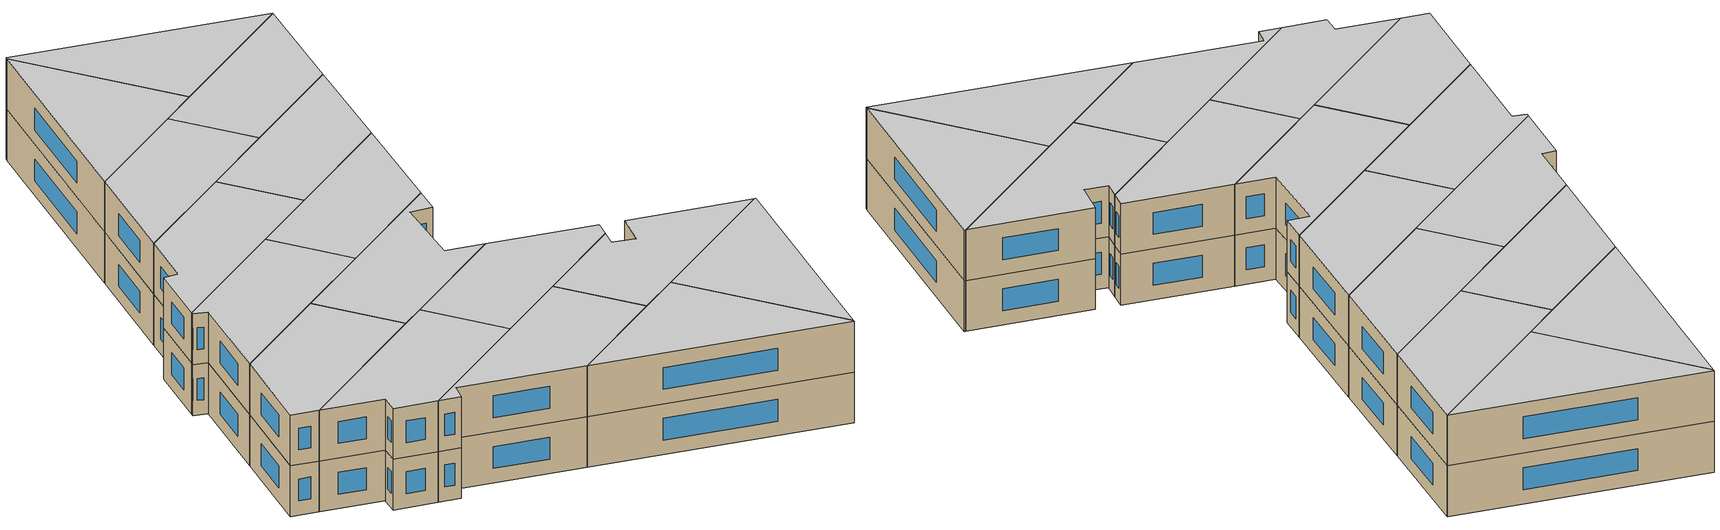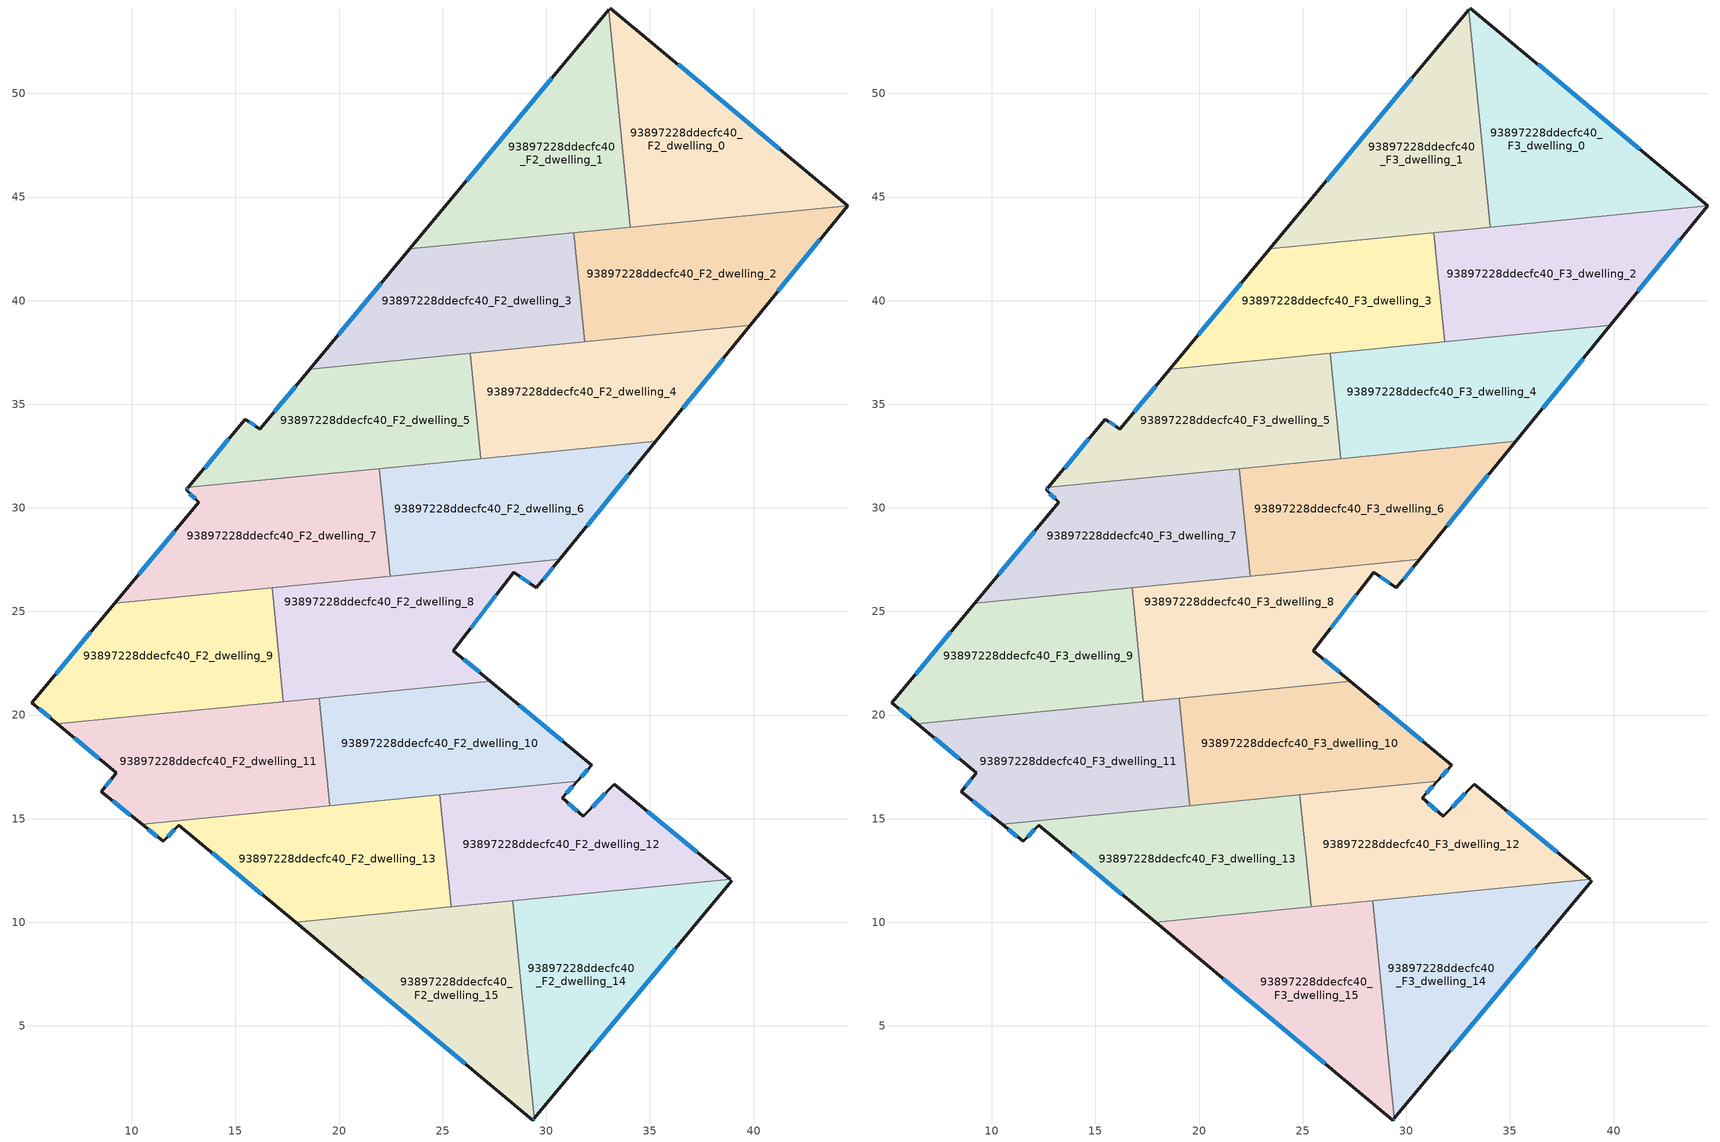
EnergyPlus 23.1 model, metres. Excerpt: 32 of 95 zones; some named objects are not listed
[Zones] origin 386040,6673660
93897228ddecfc40_F2_dwelling_0
 floor to 93897228ddecfc40_F1_dwelling_0 (EU_floor_Construction): 44.54,44.59 34.06,43.55 33.02,54.04 33.09,54.12 z6
 wall outside (EU_wall_Construction): 44.54,44.59 33.09,54.12 z6:9
 wall adiabatic (EU_wall_Construction): 33.09,54.12 33.02,54.04 z6:9
 wall to 93897228ddecfc40_F2_dwelling_1 (EU_wall_Construction): 33.02,54.04 34.06,43.55 z6:9
 wall to 93897228ddecfc40_F2_dwelling_2 (EU_wall_Construction): 34.06,43.55 44.54,44.59 z6:9
 window (EU_Window_Construction): 41.27,47.31 36.36,51.4 z6.86:8.14
93897228ddecfc40_F2_dwelling_1
 floor to 93897228ddecfc40_F1_dwelling_1 (EU_floor_Construction): 33.02,54.04 34.06,43.55 23.41,42.5 z6
 wall outside (EU_wall_Construction): 33.02,54.04 23.41,42.5 z6:9
 wall to 93897228ddecfc40_F2_dwelling_3 (EU_wall_Construction): 23.41,42.5 31.33,43.28 z6:9
 wall to 93897228ddecfc40_F2_dwelling_2 (EU_wall_Construction): 31.33,43.28 34.06,43.55 z6:9
 window (EU_Window_Construction): 30.27,50.74 26.16,45.79 z6.86:8.14
93897228ddecfc40_F2_dwelling_10
 floor to 93897228ddecfc40_F1_dwelling_10 (EU_floor_Construction): 32.2,17.58 31.49,16.8 19.55,15.62 19.04,20.82 27.28,21.64 z6
 wall outside (EU_wall_Construction): 31.49,16.8 32.2,17.58 27.28,21.64 z6:9
 wall to 93897228ddecfc40_F2_dwelling_11 (EU_wall_Construction): 19.04,20.82 19.55,15.62 z6:9
 wall to 93897228ddecfc40_F2_dwelling_12 (EU_wall_Construction): 24.87,16.15 31.49,16.8 z6:9
 wall to 93897228ddecfc40_F2_dwelling_8 (EU_wall_Construction): 27.28,21.64 19.04,20.82 z6:9
 wall to 93897228ddecfc40_F2_dwelling_13 (EU_wall_Construction): 19.55,15.62 24.87,16.15 z6:9
 window (EU_Window_Construction): 31.7,17.02 32,17.36 / 30.8,18.74 28.69,20.48 z6.86:8.14
93897228ddecfc40_F2_dwelling_11
 floor to 93897228ddecfc40_F1_dwelling_11 (EU_floor_Construction): 19.04,20.82 19.55,15.62 10.49,14.72 8.52,16.31 9.2,17.15 9.24,17.21 6.4,19.57 z6
 wall outside (EU_wall_Construction): 6.4,19.57 9.24,17.21 9.2,17.15 8.52,16.31 10.49,14.72 z6:9
 wall to 93897228ddecfc40_F2_dwelling_13 (EU_wall_Construction): 10.49,14.72 19.55,15.62 z6:9
 wall to 93897228ddecfc40_F2_dwelling_9 (EU_wall_Construction): 17.32,20.65 6.4,19.57 z6:9
 wall to 93897228ddecfc40_F2_dwelling_8 (EU_wall_Construction): 19.04,20.82 17.32,20.65 z6:9
 window (EU_Window_Construction): 9.09,15.86 9.93,15.18 / 9.01,16.91 8.72,16.55 / 7.22,18.9 8.43,17.88 z6.86:8.14
93897228ddecfc40_F2_dwelling_12
 floor to 93897228ddecfc40_F1_dwelling_12 (EU_floor_Construction): 38.87,12.08 25.4,10.74 24.86,16.15 31.49,16.8 30.76,16 31.79,15.11 33.28,16.67 z6
 wall outside (EU_wall_Construction): 38.87,12.08 33.28,16.67 31.79,15.11 30.76,16 31.49,16.8 z6:9
 wall to 93897228ddecfc40_F2_dwelling_13 (EU_wall_Construction): 24.86,16.15 25.4,10.74 z6:9
 wall to 93897228ddecfc40_F2_dwelling_14 (EU_wall_Construction): 28.38,11.04 38.87,12.08 z6:9
 wall to 93897228ddecfc40_F2_dwelling_15 (EU_wall_Construction): 25.4,10.74 28.38,11.04 z6:9
 window (EU_Window_Construction): 30.97,16.23 31.28,16.58 / 31.49,15.37 31.05,15.75 / 32.85,16.22 32.21,15.56 / 37.28,13.39 34.88,15.36 z6.86:8.14
93897228ddecfc40_F2_dwelling_13
 floor to 93897228ddecfc40_F1_dwelling_13 (EU_floor_Construction): 24.86,16.15 25.4,10.74 17.9,10 12.26,14.69 11.51,13.91 10.49,14.72 z6
 wall outside (EU_wall_Construction): 10.49,14.72 11.51,13.91 12.26,14.69 17.9,10 z6:9
 wall to 93897228ddecfc40_F2_dwelling_15 (EU_wall_Construction): 17.9,10 25.4,10.74 z6:9
 window (EU_Window_Construction): 11.72,14.13 12.05,14.47 / 10.78,14.49 11.22,14.14 / 13.87,13.35 16.29,11.34 z6.86:8.14
93897228ddecfc40_F2_dwelling_14
 floor to 93897228ddecfc40_F1_dwelling_14 (EU_floor_Construction): 38.95,12.01 29.42,0.54 28.38,11.04 38.87,12.08 z6
 wall outside (EU_wall_Construction): 29.42,0.54 38.95,12.01 z6:9
 wall to 93897228ddecfc40_F2_dwelling_15 (EU_wall_Construction): 28.38,11.04 29.42,0.54 z6:9
 wall adiabatic (EU_wall_Construction): 38.95,12.01 38.87,12.08 z6:9
 window (EU_Window_Construction): 32.14,3.82 36.23,8.73 z6.86:8.14
93897228ddecfc40_F2_dwelling_15
 floor to 93897228ddecfc40_F1_dwelling_15 (EU_floor_Construction): 28.38,11.04 29.42,0.54 29.35,0.46 17.9,10 z6
 wall outside (EU_wall_Construction): 17.9,10 29.35,0.46 29.42,0.54 z6:9
 window (EU_Window_Construction): 29.37,0.48 29.4,0.52 / 21.17,7.27 26.08,3.18 z6.86:8.14
93897228ddecfc40_F2_dwelling_2
 floor to 93897228ddecfc40_F1_dwelling_2 (EU_floor_Construction): 44.54,44.59 39.83,38.8 31.85,38.01 31.33,43.28 z6
 wall outside (EU_wall_Construction): 39.83,38.8 44.54,44.59 z6:9
 wall to 93897228ddecfc40_F2_dwelling_3 (EU_wall_Construction): 31.33,43.28 31.85,38.01 z6:9
 wall to 93897228ddecfc40_F2_dwelling_4 (EU_wall_Construction): 31.85,38.01 39.83,38.8 z6:9
 window (EU_Window_Construction): 41.18,40.46 43.2,42.94 z6.86:8.14
93897228ddecfc40_F2_dwelling_3
 floor to 93897228ddecfc40_F1_dwelling_3 (EU_floor_Construction): 31.33,43.28 31.85,38.01 18.58,36.7 23.41,42.5 z6
 wall outside (EU_wall_Construction): 23.41,42.5 18.58,36.7 z6:9
 wall to 93897228ddecfc40_F2_dwelling_5 (EU_wall_Construction): 18.58,36.7 26.33,37.47 z6:9
 wall to 93897228ddecfc40_F2_dwelling_4 (EU_wall_Construction): 26.33,37.47 31.85,38.01 z6:9
 window (EU_Window_Construction): 22.03,40.84 19.96,38.36 z6.86:8.14
93897228ddecfc40_F2_dwelling_4
 floor to 93897228ddecfc40_F1_dwelling_4 (EU_floor_Construction): 39.83,38.8 35.28,33.22 26.84,32.38 26.33,37.47 z6
 wall outside (EU_wall_Construction): 35.28,33.22 39.83,38.8 z6:9
 wall to 93897228ddecfc40_F2_dwelling_5 (EU_wall_Construction): 26.33,37.47 26.84,32.38 z6:9
 wall to 93897228ddecfc40_F2_dwelling_6 (EU_wall_Construction): 26.84,32.38 35.28,33.22 z6:9
 window (EU_Window_Construction): 36.58,34.81 38.53,37.21 z6.86:8.14
93897228ddecfc40_F2_dwelling_5
 floor to 93897228ddecfc40_F1_dwelling_5 (EU_floor_Construction): 26.33,37.47 26.84,32.38 12.73,30.98 15.46,34.28 16.14,33.82 16.17,33.8 16.19,33.83 18.58,36.7 z6
 wall outside (EU_wall_Construction): 18.58,36.7 16.19,33.83 16.17,33.8 16.14,33.82 15.46,34.28 12.73,30.98 z6:9
 wall to 93897228ddecfc40_F2_dwelling_7 (EU_wall_Construction): 12.73,30.98 21.95,31.9 z6:9
 wall to 93897228ddecfc40_F2_dwelling_6 (EU_wall_Construction): 21.95,31.9 26.84,32.38 z6:9
 window (EU_Window_Construction): 14.68,33.34 13.51,31.92 / 15.94,33.95 15.65,34.15 / 17.9,35.88 16.87,34.65 z6.86:8.14
93897228ddecfc40_F2_dwelling_6
 floor to 93897228ddecfc40_F1_dwelling_6 (EU_floor_Construction): 35.28,33.22 30.64,27.52 22.46,26.71 21.95,31.9 z6
 wall outside (EU_wall_Construction): 30.64,27.52 35.28,33.22 z6:9
 wall to 93897228ddecfc40_F2_dwelling_7 (EU_wall_Construction): 21.95,31.9 22.46,26.71 z6:9
 wall to 93897228ddecfc40_F2_dwelling_8 (EU_wall_Construction): 22.46,26.71 30.64,27.52 z6:9
 window (EU_Window_Construction): 31.97,29.15 33.96,31.59 z6.86:8.14
93897228ddecfc40_F2_dwelling_7
 floor to 93897228ddecfc40_F1_dwelling_7 (EU_floor_Construction): 21.95,31.9 22.46,26.71 9.17,25.39 13.22,30.26 12.63,30.87 12.73,30.98 z6
 wall outside (EU_wall_Construction): 12.73,30.98 12.63,30.87 13.22,30.26 9.17,25.39 z6:9
 wall to 93897228ddecfc40_F2_dwelling_9 (EU_wall_Construction): 9.17,25.39 16.77,26.15 z6:9
 wall to 93897228ddecfc40_F2_dwelling_8 (EU_wall_Construction): 16.77,26.15 22.46,26.71 z6:9
 window (EU_Window_Construction): 12.8,30.69 13.05,30.44 / 12.7,30.95 12.66,30.9 / 12.06,28.87 10.32,26.79 z6.86:8.14
93897228ddecfc40_F2_dwelling_8
 floor to 93897228ddecfc40_F1_dwelling_8 (EU_floor_Construction): 30.64,27.52 29.52,26.14 28.43,26.88 25.51,23.11 27.28,21.64 17.32,20.65 16.77,26.15 z6
 wall outside (EU_wall_Construction): 27.28,21.64 25.51,23.11 28.43,26.88 29.52,26.14 30.64,27.52 z6:9
 wall to 93897228ddecfc40_F2_dwelling_9 (EU_wall_Construction): 16.77,26.15 17.32,20.65 z6:9
 window (EU_Window_Construction): 29.84,26.53 30.32,27.13 / 28.74,26.67 29.21,26.35 / 26.34,24.19 27.59,25.8 / 26.78,22.06 26.02,22.69 z6.86:8.14
93897228ddecfc40_F2_dwelling_9
 floor to 93897228ddecfc40_F1_dwelling_9 (EU_floor_Construction): 16.77,26.15 17.32,20.65 6.4,19.57 5.17,20.6 9.17,25.39 z6
 wall outside (EU_wall_Construction): 9.17,25.39 5.17,20.6 6.4,19.57 z6:9
 window (EU_Window_Construction): 8.03,24.02 6.31,21.97 / 5.52,20.3 6.05,19.87 z6.86:8.14
93897228ddecfc40_F3_dwelling_0
 floor to 93897228ddecfc40_F2_dwelling_0 (EU_floor_Construction): 44.54,44.59 34.06,43.55 33.02,54.04 33.09,54.12 z9
 wall outside (EU_wall_Construction): 44.54,44.59 33.09,54.12 z9:12
 wall adiabatic (EU_wall_Construction): 33.09,54.12 33.02,54.04 z9:12
 wall to 93897228ddecfc40_F3_dwelling_1 (EU_wall_Construction): 33.02,54.04 34.06,43.55 z9:12
 wall to 93897228ddecfc40_F3_dwelling_2 (EU_wall_Construction): 34.06,43.55 44.54,44.59 z9:12
 window (EU_Window_Construction): 41.27,47.31 36.36,51.4 z9.86:11.14
 ceiling to 93897228ddecfc40_F4_dwelling_0 (EU_floor_Construction): 44.54,44.59 33.09,54.12 33.02,54.04 34.06,43.55 z12
93897228ddecfc40_F3_dwelling_1
 floor to 93897228ddecfc40_F2_dwelling_1 (EU_floor_Construction): 33.02,54.04 34.06,43.55 23.41,42.5 z9
 wall outside (EU_wall_Construction): 33.02,54.04 23.41,42.5 z9:12
 wall to 93897228ddecfc40_F3_dwelling_3 (EU_wall_Construction): 23.41,42.5 31.33,43.28 z9:12
 wall to 93897228ddecfc40_F3_dwelling_2 (EU_wall_Construction): 31.33,43.28 34.06,43.55 z9:12
 window (EU_Window_Construction): 30.27,50.74 26.16,45.79 z9.86:11.14
 ceiling to 93897228ddecfc40_F4_dwelling_1 (EU_floor_Construction): 34.06,43.55 33.02,54.04 23.41,42.5 z12
93897228ddecfc40_F3_dwelling_10
 floor to 93897228ddecfc40_F2_dwelling_10 (EU_floor_Construction): 32.2,17.58 31.49,16.8 19.55,15.62 19.04,20.82 27.28,21.64 z9
 wall outside (EU_wall_Construction): 31.49,16.8 32.2,17.58 27.28,21.64 z9:12
 wall to 93897228ddecfc40_F3_dwelling_11 (EU_wall_Construction): 19.04,20.82 19.55,15.62 z9:12
 wall to 93897228ddecfc40_F3_dwelling_12 (EU_wall_Construction): 24.87,16.15 31.49,16.8 z9:12
 wall to 93897228ddecfc40_F3_dwelling_8 (EU_wall_Construction): 27.28,21.64 19.04,20.82 z9:12
 wall to 93897228ddecfc40_F3_dwelling_13 (EU_wall_Construction): 19.55,15.62 24.87,16.15 z9:12
 window (EU_Window_Construction): 31.7,17.02 32,17.36 / 30.8,18.74 28.69,20.48 z9.86:11.14
 ceiling to 93897228ddecfc40_F4_dwelling_10 (EU_floor_Construction): 31.49,16.8 32.2,17.58 27.28,21.64 19.04,20.82 19.55,15.62 z12
93897228ddecfc40_F3_dwelling_11
 floor to 93897228ddecfc40_F2_dwelling_11 (EU_floor_Construction): 19.04,20.82 19.55,15.62 10.49,14.72 8.52,16.31 9.2,17.15 9.24,17.21 6.4,19.57 z9
 wall outside (EU_wall_Construction): 6.4,19.57 9.24,17.21 9.2,17.15 8.52,16.31 10.49,14.72 z9:12
 wall to 93897228ddecfc40_F3_dwelling_13 (EU_wall_Construction): 10.49,14.72 19.55,15.62 z9:12
 wall to 93897228ddecfc40_F3_dwelling_9 (EU_wall_Construction): 17.32,20.65 6.4,19.57 z9:12
 wall to 93897228ddecfc40_F3_dwelling_8 (EU_wall_Construction): 19.04,20.82 17.32,20.65 z9:12
 window (EU_Window_Construction): 9.09,15.86 9.93,15.18 / 9.01,16.91 8.72,16.55 / 7.22,18.9 8.43,17.88 z9.86:11.14
 ceiling to 93897228ddecfc40_F4_dwelling_11 (EU_floor_Construction): 19.55,15.62 19.04,20.82 6.4,19.57 9.24,17.21 9.2,17.15 8.52,16.31 10.49,14.72 z12
93897228ddecfc40_F3_dwelling_12
 floor to 93897228ddecfc40_F2_dwelling_12 (EU_floor_Construction): 38.87,12.08 25.4,10.74 24.86,16.15 31.49,16.8 30.76,16 31.79,15.11 33.28,16.67 z9
 wall outside (EU_wall_Construction): 38.87,12.08 33.28,16.67 31.79,15.11 30.76,16 31.49,16.8 z9:12
 wall to 93897228ddecfc40_F3_dwelling_13 (EU_wall_Construction): 24.86,16.15 25.4,10.74 z9:12
 wall to 93897228ddecfc40_F3_dwelling_14 (EU_wall_Construction): 28.38,11.04 38.87,12.08 z9:12
 wall to 93897228ddecfc40_F3_dwelling_15 (EU_wall_Construction): 25.4,10.74 28.38,11.04 z9:12
 window (EU_Window_Construction): 30.97,16.23 31.28,16.58 / 31.49,15.37 31.05,15.75 / 32.85,16.22 32.21,15.56 / 37.28,13.39 34.88,15.36 z9.86:11.14
 ceiling to 93897228ddecfc40_F4_dwelling_12 (EU_floor_Construction): 38.87,12.08 33.28,16.67 31.79,15.11 30.76,16 31.49,16.8 24.86,16.15 25.4,10.74 z12
93897228ddecfc40_F3_dwelling_13
 floor to 93897228ddecfc40_F2_dwelling_13 (EU_floor_Construction): 24.86,16.15 25.4,10.74 17.9,10 12.26,14.69 11.51,13.91 10.49,14.72 z9
 wall outside (EU_wall_Construction): 10.49,14.72 11.51,13.91 12.26,14.69 17.9,10 z9:12
 wall to 93897228ddecfc40_F3_dwelling_15 (EU_wall_Construction): 17.9,10 25.4,10.74 z9:12
 window (EU_Window_Construction): 11.72,14.13 12.05,14.47 / 10.78,14.49 11.22,14.14 / 13.87,13.35 16.29,11.34 z9.86:11.14
 ceiling to 93897228ddecfc40_F4_dwelling_13 (EU_floor_Construction): 25.4,10.74 24.86,16.15 10.49,14.72 11.51,13.91 12.26,14.69 17.9,10 z12
93897228ddecfc40_F3_dwelling_14
 floor to 93897228ddecfc40_F2_dwelling_14 (EU_floor_Construction): 38.95,12.01 29.42,0.54 28.38,11.04 38.87,12.08 z9
 wall outside (EU_wall_Construction): 29.42,0.54 38.95,12.01 z9:12
 wall to 93897228ddecfc40_F3_dwelling_15 (EU_wall_Construction): 28.38,11.04 29.42,0.54 z9:12
 wall adiabatic (EU_wall_Construction): 38.95,12.01 38.87,12.08 z9:12
 window (EU_Window_Construction): 32.14,3.82 36.23,8.73 z9.86:11.14
 ceiling to 93897228ddecfc40_F4_dwelling_14 (EU_floor_Construction): 29.42,0.54 38.95,12.01 38.87,12.08 28.38,11.04 z12
93897228ddecfc40_F3_dwelling_15
 floor to 93897228ddecfc40_F2_dwelling_15 (EU_floor_Construction): 28.38,11.04 29.42,0.54 29.35,0.46 17.9,10 z9
 wall outside (EU_wall_Construction): 17.9,10 29.35,0.46 29.42,0.54 z9:12
 window (EU_Window_Construction): 29.37,0.48 29.4,0.52 / 21.17,7.27 26.08,3.18 z9.86:11.14
 ceiling to 93897228ddecfc40_F4_dwelling_15 (EU_floor_Construction): 29.35,0.46 29.42,0.54 28.38,11.04 17.9,10 z12
93897228ddecfc40_F3_dwelling_2
 floor to 93897228ddecfc40_F2_dwelling_2 (EU_floor_Construction): 44.54,44.59 39.83,38.8 31.85,38.01 31.33,43.28 z9
 wall outside (EU_wall_Construction): 39.83,38.8 44.54,44.59 z9:12
 wall to 93897228ddecfc40_F3_dwelling_3 (EU_wall_Construction): 31.33,43.28 31.85,38.01 z9:12
 wall to 93897228ddecfc40_F3_dwelling_4 (EU_wall_Construction): 31.85,38.01 39.83,38.8 z9:12
 window (EU_Window_Construction): 41.18,40.46 43.2,42.94 z9.86:11.14
 ceiling to 93897228ddecfc40_F4_dwelling_2 (EU_floor_Construction): 39.83,38.8 44.54,44.59 31.33,43.28 31.85,38.01 z12
93897228ddecfc40_F3_dwelling_3
 floor to 93897228ddecfc40_F2_dwelling_3 (EU_floor_Construction): 31.33,43.28 31.85,38.01 18.58,36.7 23.41,42.5 z9
 wall outside (EU_wall_Construction): 23.41,42.5 18.58,36.7 z9:12
 wall to 93897228ddecfc40_F3_dwelling_5 (EU_wall_Construction): 18.58,36.7 26.33,37.47 z9:12
 wall to 93897228ddecfc40_F3_dwelling_4 (EU_wall_Construction): 26.33,37.47 31.85,38.01 z9:12
 window (EU_Window_Construction): 22.03,40.84 19.96,38.36 z9.86:11.14
 ceiling to 93897228ddecfc40_F4_dwelling_3 (EU_floor_Construction): 31.85,38.01 31.33,43.28 23.41,42.5 18.58,36.7 z12
93897228ddecfc40_F3_dwelling_4
 floor to 93897228ddecfc40_F2_dwelling_4 (EU_floor_Construction): 39.83,38.8 35.28,33.22 26.84,32.38 26.33,37.47 z9
 wall outside (EU_wall_Construction): 35.28,33.22 39.83,38.8 z9:12
 wall to 93897228ddecfc40_F3_dwelling_5 (EU_wall_Construction): 26.33,37.47 26.84,32.38 z9:12
 wall to 93897228ddecfc40_F3_dwelling_6 (EU_wall_Construction): 26.84,32.38 35.28,33.22 z9:12
 window (EU_Window_Construction): 36.58,34.81 38.53,37.21 z9.86:11.14
 ceiling to 93897228ddecfc40_F4_dwelling_4 (EU_floor_Construction): 35.28,33.22 39.83,38.8 26.33,37.47 26.84,32.38 z12
93897228ddecfc40_F3_dwelling_5
 floor to 93897228ddecfc40_F2_dwelling_5 (EU_floor_Construction): 26.33,37.47 26.84,32.38 12.73,30.98 15.46,34.28 16.14,33.82 16.17,33.8 16.19,33.83 18.58,36.7 z9
 wall outside (EU_wall_Construction): 18.58,36.7 16.19,33.83 16.17,33.8 16.14,33.82 15.46,34.28 12.73,30.98 z9:12
 wall to 93897228ddecfc40_F3_dwelling_7 (EU_wall_Construction): 12.73,30.98 21.95,31.9 z9:12
 wall to 93897228ddecfc40_F3_dwelling_6 (EU_wall_Construction): 21.95,31.9 26.84,32.38 z9:12
 window (EU_Window_Construction): 14.68,33.34 13.51,31.92 / 15.94,33.95 15.65,34.15 / 17.9,35.88 16.87,34.65 z9.86:11.14
 ceiling to 93897228ddecfc40_F4_dwelling_5 (EU_floor_Construction): 26.84,32.38 26.33,37.47 18.58,36.7 16.19,33.83 16.17,33.8 16.14,33.82 15.46,34.28 12.73,30.98 z12
93897228ddecfc40_F3_dwelling_6
 floor to 93897228ddecfc40_F2_dwelling_6 (EU_floor_Construction): 35.28,33.22 30.64,27.52 22.46,26.71 21.95,31.9 z9
 wall outside (EU_wall_Construction): 30.64,27.52 35.28,33.22 z9:12
 wall to 93897228ddecfc40_F3_dwelling_7 (EU_wall_Construction): 21.95,31.9 22.46,26.71 z9:12
 wall to 93897228ddecfc40_F3_dwelling_8 (EU_wall_Construction): 22.46,26.71 30.64,27.52 z9:12
 window (EU_Window_Construction): 31.97,29.15 33.96,31.59 z9.86:11.14
 ceiling to 93897228ddecfc40_F4_dwelling_6 (EU_floor_Construction): 30.64,27.52 35.28,33.22 21.95,31.9 22.46,26.71 z12
93897228ddecfc40_F3_dwelling_7
 floor to 93897228ddecfc40_F2_dwelling_7 (EU_floor_Construction): 21.95,31.9 22.46,26.71 9.17,25.39 13.22,30.26 12.63,30.87 12.73,30.98 z9
 wall outside (EU_wall_Construction): 12.73,30.98 12.63,30.87 13.22,30.26 9.17,25.39 z9:12
 wall to 93897228ddecfc40_F3_dwelling_9 (EU_wall_Construction): 9.17,25.39 16.77,26.15 z9:12
 wall to 93897228ddecfc40_F3_dwelling_8 (EU_wall_Construction): 16.77,26.15 22.46,26.71 z9:12
 window (EU_Window_Construction): 12.8,30.69 13.05,30.44 / 12.7,30.95 12.66,30.9 / 12.06,28.87 10.32,26.79 z9.86:11.14
 ceiling to 93897228ddecfc40_F4_dwelling_7 (EU_floor_Construction): 22.46,26.71 21.95,31.9 12.73,30.98 12.63,30.87 13.22,30.26 9.17,25.39 z12
93897228ddecfc40_F3_dwelling_8
 floor to 93897228ddecfc40_F2_dwelling_8 (EU_floor_Construction): 30.64,27.52 29.52,26.14 28.43,26.88 25.51,23.11 27.28,21.64 17.32,20.65 16.77,26.15 z9
 wall outside (EU_wall_Construction): 27.28,21.64 25.51,23.11 28.43,26.88 29.52,26.14 30.64,27.52 z9:12
 wall to 93897228ddecfc40_F3_dwelling_9 (EU_wall_Construction): 16.77,26.15 17.32,20.65 z9:12
 window (EU_Window_Construction): 29.84,26.53 30.32,27.13 / 28.74,26.67 29.21,26.35 / 26.34,24.19 27.59,25.8 / 26.78,22.06 26.02,22.69 z9.86:11.14
 ceiling to 93897228ddecfc40_F4_dwelling_8 (EU_floor_Construction): 27.28,21.64 25.51,23.11 28.43,26.88 29.52,26.14 30.64,27.52 16.77,26.15 17.32,20.65 z12
93897228ddecfc40_F3_dwelling_9
 floor to 93897228ddecfc40_F2_dwelling_9 (EU_floor_Construction): 16.77,26.15 17.32,20.65 6.4,19.57 5.17,20.6 9.17,25.39 z9
 wall outside (EU_wall_Construction): 9.17,25.39 5.17,20.6 6.4,19.57 z9:12
 window (EU_Window_Construction): 8.03,24.02 6.31,21.97 / 5.52,20.3 6.05,19.87 z9.86:11.14
 ceiling to 93897228ddecfc40_F4_dwelling_9 (EU_floor_Construction): 17.32,20.65 16.77,26.15 9.17,25.39 5.17,20.6 6.4,19.57 z12
[Building]
EU S2 Campaign: North Axis=0; Terrain=City; Solar Distribution=FullExterior
[Site:Location]
Helsinki-Vantaa.AP: Latitude=60.317; Longitude=24.963; Time Zone=2; Elevation=54.6
[SizingPeriod:WeatherFileDays]
AnnualSizingPeriod: Begin Month=1; Begin Day of Month=1; End Month=12; End Day of Month=31; Day of Week for Start Day=Monday; Use Weather File Daylight Saving Period=No; Use Weather File Rain and Snow Indicators=No
[MATERIAL]
EU_InternalMass_Material: Roughness=MediumRough; Thickness=0.1; Conductivity=1; Density=1800; Specific Heat=900; Thermal Absorptance=0.9; Solar Absorptance=0.7; Visible Absorptance=0.7
[MATERIAL:NOMASS] Roughness=MediumRough; Thermal Absorptance=0.9; Solar Absorptance=0.7; Visible Absorptance=0.7
Name | Thermal Resistance
EU_wall_NoMass | 1.10183
EU_floor_NoMass | 1.70606
[WINDOWMATERIAL:SIMPLEGLAZINGSYSTEM]
EU_Window_SimpleGlazing: UFactor=3.11035; Solar Heat Gain Coefficient=0.8; Visible Transmittance=0.8
[CONSTRUCTION]
EU_wall_Construction: EU_wall_NoMass
EU_floor_Construction: EU_floor_NoMass
EU_Window_Construction: EU_Window_SimpleGlazing
EU_InternalMass_Construction: EU_InternalMass_Material
[ZONE] Type=1; Multiplier=1; Ceiling Height=autocalculate; Floor Area=autocalculate; Part of Total Floor Area=Yes
Name | Volume
93897228ddecfc40_F2_dwelling_0; 93897228ddecfc40_F3_dwelling_0; 93897228ddecfc40_F2_dwelling_8; 93897228ddecfc40_F3_dwelling_8 | 169.104
93897228ddecfc40_F2_dwelling_1; 93897228ddecfc40_F3_dwelling_1 | 169.107
93897228ddecfc40_F2_dwelling_10; 93897228ddecfc40_F3_dwelling_10 | 169.079
93897228ddecfc40_F2_dwelling_11; 93897228ddecfc40_F3_dwelling_11; 93897228ddecfc40_F2_dwelling_7; 93897228ddecfc40_F3_dwelling_7 | 169.08
93897228ddecfc40_F2_dwelling_12; 93897228ddecfc40_F3_dwelling_12 | 169.103
93897228ddecfc40_F2_dwelling_13; 93897228ddecfc40_F3_dwelling_13 | 169.111
93897228ddecfc40_F2_dwelling_14; 93897228ddecfc40_F3_dwelling_14 | 169.078
93897228ddecfc40_F2_dwelling_15; 93897228ddecfc40_F3_dwelling_15 | 169.091
93897228ddecfc40_F2_dwelling_2; 93897228ddecfc40_F3_dwelling_2 | 169.083
93897228ddecfc40_F2_dwelling_3; 93897228ddecfc40_F3_dwelling_3 | 169.088
93897228ddecfc40_F2_dwelling_4; 93897228ddecfc40_F3_dwelling_4 | 169.084
93897228ddecfc40_F2_dwelling_5; 93897228ddecfc40_F3_dwelling_5 | 169.096
93897228ddecfc40_F2_dwelling_6; 93897228ddecfc40_F3_dwelling_6 | 169.076
93897228ddecfc40_F2_dwelling_9; 93897228ddecfc40_F3_dwelling_9 | 169.112
[INTERNALMASS] Construction=EU_InternalMass_Construction
Name | Zone or ZoneList | Surface Area
93897228ddecfc40_F2_dwelling_0_EU_InternalMass | 93897228ddecfc40_F2_dwelling_0 | 56.3648
93897228ddecfc40_F2_dwelling_1_EU_InternalMass | 93897228ddecfc40_F2_dwelling_1 | 56.3697
93897228ddecfc40_F2_dwelling_2_EU_InternalMass | 93897228ddecfc40_F2_dwelling_2 | 56.3646
93897228ddecfc40_F2_dwelling_3_EU_InternalMass | 93897228ddecfc40_F2_dwelling_3 | 56.363
93897228ddecfc40_F2_dwelling_4_EU_InternalMass | 93897228ddecfc40_F2_dwelling_4 | 56.3617
93897228ddecfc40_F2_dwelling_5_EU_InternalMass | 93897228ddecfc40_F2_dwelling_5 | 56.3654
93897228ddecfc40_F2_dwelling_6_EU_InternalMass | 93897228ddecfc40_F2_dwelling_6 | 56.3582
93897228ddecfc40_F2_dwelling_7_EU_InternalMass | 93897228ddecfc40_F2_dwelling_7 | 56.3581
93897228ddecfc40_F2_dwelling_8_EU_InternalMass | 93897228ddecfc40_F2_dwelling_8 | 56.369
93897228ddecfc40_F2_dwelling_9_EU_InternalMass | 93897228ddecfc40_F2_dwelling_9 | 56.3716
93897228ddecfc40_F2_dwelling_10_EU_InternalMass | 93897228ddecfc40_F2_dwelling_10 | 56.3614
93897228ddecfc40_F2_dwelling_11_EU_InternalMass | 93897228ddecfc40_F2_dwelling_11 | 56.3602
93897228ddecfc40_F2_dwelling_12_EU_InternalMass | 93897228ddecfc40_F2_dwelling_12 | 56.3656
93897228ddecfc40_F2_dwelling_13_EU_InternalMass | 93897228ddecfc40_F2_dwelling_13 | 56.3707
93897228ddecfc40_F2_dwelling_14_EU_InternalMass | 93897228ddecfc40_F2_dwelling_14 | 56.3588
93897228ddecfc40_F2_dwelling_15_EU_InternalMass | 93897228ddecfc40_F2_dwelling_15 | 56.3652
93897228ddecfc40_F3_dwelling_0_EU_InternalMass | 93897228ddecfc40_F3_dwelling_0 | 56.3648
93897228ddecfc40_F3_dwelling_1_EU_InternalMass | 93897228ddecfc40_F3_dwelling_1 | 56.3697
93897228ddecfc40_F3_dwelling_2_EU_InternalMass | 93897228ddecfc40_F3_dwelling_2 | 56.3646
93897228ddecfc40_F3_dwelling_3_EU_InternalMass | 93897228ddecfc40_F3_dwelling_3 | 56.363
93897228ddecfc40_F3_dwelling_4_EU_InternalMass | 93897228ddecfc40_F3_dwelling_4 | 56.3617
93897228ddecfc40_F3_dwelling_5_EU_InternalMass | 93897228ddecfc40_F3_dwelling_5 | 56.3654
93897228ddecfc40_F3_dwelling_6_EU_InternalMass | 93897228ddecfc40_F3_dwelling_6 | 56.3582
93897228ddecfc40_F3_dwelling_7_EU_InternalMass | 93897228ddecfc40_F3_dwelling_7 | 56.3581
93897228ddecfc40_F3_dwelling_8_EU_InternalMass | 93897228ddecfc40_F3_dwelling_8 | 56.369
93897228ddecfc40_F3_dwelling_9_EU_InternalMass | 93897228ddecfc40_F3_dwelling_9 | 56.3716
93897228ddecfc40_F3_dwelling_10_EU_InternalMass | 93897228ddecfc40_F3_dwelling_10 | 56.3614
93897228ddecfc40_F3_dwelling_11_EU_InternalMass | 93897228ddecfc40_F3_dwelling_11 | 56.3602
93897228ddecfc40_F3_dwelling_12_EU_InternalMass | 93897228ddecfc40_F3_dwelling_12 | 56.3656
93897228ddecfc40_F3_dwelling_13_EU_InternalMass | 93897228ddecfc40_F3_dwelling_13 | 56.3707
93897228ddecfc40_F3_dwelling_14_EU_InternalMass | 93897228ddecfc40_F3_dwelling_14 | 56.3588
93897228ddecfc40_F3_dwelling_15_EU_InternalMass | 93897228ddecfc40_F3_dwelling_15 | 56.3652
[OTHEREQUIPMENT] Fuel Type=Electricity; Design Level Calculation Method=Watts/Area; Power per Zone Floor Area=1; Fraction Latent=0; Fraction Radiant=0; Fraction Lost=0; Carbon Dioxide Generation Rate=0; EndUse Subcategory=EU_Step8_InternalGains
Name | Zone or ZoneList or Space or SpaceList | Schedule
EU_Step8_InternalGain_93897228ddecfc40_F2_dwelling_0_f000 | 93897228ddecfc40_F2_dwelling_0 | EU_Step8_GainSchedule_93897228ddecfc40_F2_dwelling_0_f000
EU_Step8_InternalGain_93897228ddecfc40_F2_dwelling_1_f000 | 93897228ddecfc40_F2_dwelling_1 | EU_Step8_GainSchedule_93897228ddecfc40_F2_dwelling_1_f000
EU_Step8_InternalGain_93897228ddecfc40_F2_dwelling_2_f000 | 93897228ddecfc40_F2_dwelling_2 | EU_Step8_GainSchedule_93897228ddecfc40_F2_dwelling_2_f000
EU_Step8_InternalGain_93897228ddecfc40_F2_dwelling_3_f000 | 93897228ddecfc40_F2_dwelling_3 | EU_Step8_GainSchedule_93897228ddecfc40_F2_dwelling_3_f000
EU_Step8_InternalGain_93897228ddecfc40_F2_dwelling_4_f000 | 93897228ddecfc40_F2_dwelling_4 | EU_Step8_GainSchedule_93897228ddecfc40_F2_dwelling_4_f000
EU_Step8_InternalGain_93897228ddecfc40_F2_dwelling_5_f000 | 93897228ddecfc40_F2_dwelling_5 | EU_Step8_GainSchedule_93897228ddecfc40_F2_dwelling_5_f000
EU_Step8_InternalGain_93897228ddecfc40_F2_dwelling_6_f000 | 93897228ddecfc40_F2_dwelling_6 | EU_Step8_GainSchedule_93897228ddecfc40_F2_dwelling_6_f000
EU_Step8_InternalGain_93897228ddecfc40_F2_dwelling_7_f000 | 93897228ddecfc40_F2_dwelling_7 | EU_Step8_GainSchedule_93897228ddecfc40_F2_dwelling_7_f000
EU_Step8_InternalGain_93897228ddecfc40_F2_dwelling_8_f000 | 93897228ddecfc40_F2_dwelling_8 | EU_Step8_GainSchedule_93897228ddecfc40_F2_dwelling_8_f000
EU_Step8_InternalGain_93897228ddecfc40_F2_dwelling_9_f000 | 93897228ddecfc40_F2_dwelling_9 | EU_Step8_GainSchedule_93897228ddecfc40_F2_dwelling_9_f000
EU_Step8_InternalGain_93897228ddecfc40_F2_dwelling_10_f000 | 93897228ddecfc40_F2_dwelling_10 | EU_Step8_GainSchedule_93897228ddecfc40_F2_dwelling_10_f000
EU_Step8_InternalGain_93897228ddecfc40_F2_dwelling_11_f000 | 93897228ddecfc40_F2_dwelling_11 | EU_Step8_GainSchedule_93897228ddecfc40_F2_dwelling_11_f000
EU_Step8_InternalGain_93897228ddecfc40_F2_dwelling_12_f000 | 93897228ddecfc40_F2_dwelling_12 | EU_Step8_GainSchedule_93897228ddecfc40_F2_dwelling_12_f000
EU_Step8_InternalGain_93897228ddecfc40_F2_dwelling_13_f000 | 93897228ddecfc40_F2_dwelling_13 | EU_Step8_GainSchedule_93897228ddecfc40_F2_dwelling_13_f000
EU_Step8_InternalGain_93897228ddecfc40_F2_dwelling_14_f000 | 93897228ddecfc40_F2_dwelling_14 | EU_Step8_GainSchedule_93897228ddecfc40_F2_dwelling_14_f000
EU_Step8_InternalGain_93897228ddecfc40_F2_dwelling_15_f000 | 93897228ddecfc40_F2_dwelling_15 | EU_Step8_GainSchedule_93897228ddecfc40_F2_dwelling_15_f000
EU_Step8_InternalGain_93897228ddecfc40_F3_dwelling_0_f000 | 93897228ddecfc40_F3_dwelling_0 | EU_Step8_GainSchedule_93897228ddecfc40_F3_dwelling_0_f000
EU_Step8_InternalGain_93897228ddecfc40_F3_dwelling_1_f000 | 93897228ddecfc40_F3_dwelling_1 | EU_Step8_GainSchedule_93897228ddecfc40_F3_dwelling_1_f000
EU_Step8_InternalGain_93897228ddecfc40_F3_dwelling_2_f000 | 93897228ddecfc40_F3_dwelling_2 | EU_Step8_GainSchedule_93897228ddecfc40_F3_dwelling_2_f000
EU_Step8_InternalGain_93897228ddecfc40_F3_dwelling_3_f000 | 93897228ddecfc40_F3_dwelling_3 | EU_Step8_GainSchedule_93897228ddecfc40_F3_dwelling_3_f000
EU_Step8_InternalGain_93897228ddecfc40_F3_dwelling_4_f000 | 93897228ddecfc40_F3_dwelling_4 | EU_Step8_GainSchedule_93897228ddecfc40_F3_dwelling_4_f000
EU_Step8_InternalGain_93897228ddecfc40_F3_dwelling_5_f000 | 93897228ddecfc40_F3_dwelling_5 | EU_Step8_GainSchedule_93897228ddecfc40_F3_dwelling_5_f000
EU_Step8_InternalGain_93897228ddecfc40_F3_dwelling_6_f000 | 93897228ddecfc40_F3_dwelling_6 | EU_Step8_GainSchedule_93897228ddecfc40_F3_dwelling_6_f000
EU_Step8_InternalGain_93897228ddecfc40_F3_dwelling_7_f000 | 93897228ddecfc40_F3_dwelling_7 | EU_Step8_GainSchedule_93897228ddecfc40_F3_dwelling_7_f000
EU_Step8_InternalGain_93897228ddecfc40_F3_dwelling_8_f000 | 93897228ddecfc40_F3_dwelling_8 | EU_Step8_GainSchedule_93897228ddecfc40_F3_dwelling_8_f000
EU_Step8_InternalGain_93897228ddecfc40_F3_dwelling_9_f000 | 93897228ddecfc40_F3_dwelling_9 | EU_Step8_GainSchedule_93897228ddecfc40_F3_dwelling_9_f000
EU_Step8_InternalGain_93897228ddecfc40_F3_dwelling_10_f000 | 93897228ddecfc40_F3_dwelling_10 | EU_Step8_GainSchedule_93897228ddecfc40_F3_dwelling_10_f000
EU_Step8_InternalGain_93897228ddecfc40_F3_dwelling_11_f000 | 93897228ddecfc40_F3_dwelling_11 | EU_Step8_GainSchedule_93897228ddecfc40_F3_dwelling_11_f000
EU_Step8_InternalGain_93897228ddecfc40_F3_dwelling_12_f000 | 93897228ddecfc40_F3_dwelling_12 | EU_Step8_GainSchedule_93897228ddecfc40_F3_dwelling_12_f000
EU_Step8_InternalGain_93897228ddecfc40_F3_dwelling_13_f000 | 93897228ddecfc40_F3_dwelling_13 | EU_Step8_GainSchedule_93897228ddecfc40_F3_dwelling_13_f000
EU_Step8_InternalGain_93897228ddecfc40_F3_dwelling_14_f000 | 93897228ddecfc40_F3_dwelling_14 | EU_Step8_GainSchedule_93897228ddecfc40_F3_dwelling_14_f000
EU_Step8_InternalGain_93897228ddecfc40_F3_dwelling_15_f000 | 93897228ddecfc40_F3_dwelling_15 | EU_Step8_GainSchedule_93897228ddecfc40_F3_dwelling_15_f000
[ZONEVENTILATION:DESIGNFLOWRATE] Schedule=EU_AlwaysOn; Design Flow Rate Calculation Method=AirChanges/Hour; Air Changes per Hour=0.756316; Ventilation Type=Natural; Fan Pressure Rise=0; Fan Total Efficiency=1; Constant Term Coefficient=1; Temperature Term Coefficient=0; Velocity Term Coefficient=0; Velocity Squared Term Coefficient=0; Minimum Indoor Temperature=-100; Maximum Indoor Temperature=100; Delta Temperature=-100; Minimum Outdoor Temperature=-100; Maximum Outdoor Temperature=100; Maximum Wind Speed=40
Name | Zone or ZoneList or Space or SpaceList
EU_ConstantAir_93897228ddecfc40_F2_dwelling_0 | 93897228ddecfc40_F2_dwelling_0
EU_ConstantAir_93897228ddecfc40_F2_dwelling_1 | 93897228ddecfc40_F2_dwelling_1
EU_ConstantAir_93897228ddecfc40_F2_dwelling_2 | 93897228ddecfc40_F2_dwelling_2
EU_ConstantAir_93897228ddecfc40_F2_dwelling_3 | 93897228ddecfc40_F2_dwelling_3
EU_ConstantAir_93897228ddecfc40_F2_dwelling_4 | 93897228ddecfc40_F2_dwelling_4
EU_ConstantAir_93897228ddecfc40_F2_dwelling_5 | 93897228ddecfc40_F2_dwelling_5
EU_ConstantAir_93897228ddecfc40_F2_dwelling_6 | 93897228ddecfc40_F2_dwelling_6
EU_ConstantAir_93897228ddecfc40_F2_dwelling_7 | 93897228ddecfc40_F2_dwelling_7
EU_ConstantAir_93897228ddecfc40_F2_dwelling_8 | 93897228ddecfc40_F2_dwelling_8
EU_ConstantAir_93897228ddecfc40_F2_dwelling_9 | 93897228ddecfc40_F2_dwelling_9
EU_ConstantAir_93897228ddecfc40_F2_dwelling_10 | 93897228ddecfc40_F2_dwelling_10
EU_ConstantAir_93897228ddecfc40_F2_dwelling_11 | 93897228ddecfc40_F2_dwelling_11
EU_ConstantAir_93897228ddecfc40_F2_dwelling_12 | 93897228ddecfc40_F2_dwelling_12
EU_ConstantAir_93897228ddecfc40_F2_dwelling_13 | 93897228ddecfc40_F2_dwelling_13
EU_ConstantAir_93897228ddecfc40_F2_dwelling_14 | 93897228ddecfc40_F2_dwelling_14
EU_ConstantAir_93897228ddecfc40_F2_dwelling_15 | 93897228ddecfc40_F2_dwelling_15
EU_ConstantAir_93897228ddecfc40_F3_dwelling_0 | 93897228ddecfc40_F3_dwelling_0
EU_ConstantAir_93897228ddecfc40_F3_dwelling_1 | 93897228ddecfc40_F3_dwelling_1
EU_ConstantAir_93897228ddecfc40_F3_dwelling_2 | 93897228ddecfc40_F3_dwelling_2
EU_ConstantAir_93897228ddecfc40_F3_dwelling_3 | 93897228ddecfc40_F3_dwelling_3
EU_ConstantAir_93897228ddecfc40_F3_dwelling_4 | 93897228ddecfc40_F3_dwelling_4
EU_ConstantAir_93897228ddecfc40_F3_dwelling_5 | 93897228ddecfc40_F3_dwelling_5
EU_ConstantAir_93897228ddecfc40_F3_dwelling_6 | 93897228ddecfc40_F3_dwelling_6
EU_ConstantAir_93897228ddecfc40_F3_dwelling_7 | 93897228ddecfc40_F3_dwelling_7
EU_ConstantAir_93897228ddecfc40_F3_dwelling_8 | 93897228ddecfc40_F3_dwelling_8
EU_ConstantAir_93897228ddecfc40_F3_dwelling_9 | 93897228ddecfc40_F3_dwelling_9
EU_ConstantAir_93897228ddecfc40_F3_dwelling_10 | 93897228ddecfc40_F3_dwelling_10
EU_ConstantAir_93897228ddecfc40_F3_dwelling_11 | 93897228ddecfc40_F3_dwelling_11
EU_ConstantAir_93897228ddecfc40_F3_dwelling_12 | 93897228ddecfc40_F3_dwelling_12
EU_ConstantAir_93897228ddecfc40_F3_dwelling_13 | 93897228ddecfc40_F3_dwelling_13
EU_ConstantAir_93897228ddecfc40_F3_dwelling_14 | 93897228ddecfc40_F3_dwelling_14
EU_ConstantAir_93897228ddecfc40_F3_dwelling_15 | 93897228ddecfc40_F3_dwelling_15
[HVACTEMPLATE:ZONE:IDEALLOADSAIRSYSTEM] System Availability Schedule=EU_AlwaysOn; Maximum Heating Supply Air Temperature=50; Minimum Cooling Supply Air Temperature=13; Maximum Heating Supply Air Humidity Ratio=0.0156; Minimum Cooling Supply Air Humidity Ratio=0.0077; Heating Limit=NoLimit; Cooling Limit=NoLimit; Heating Availability Schedule=EU_AlwaysOn; Cooling Availability Schedule=EU_CoolingOff; Dehumidification Control Type=ConstantSensibleHeatRatio; Cooling Sensible Heat Ratio=0.7; Dehumidification Setpoint=60; Humidification Control Type=None; Humidification Setpoint=30; Outdoor Air Method=None; Outdoor Air Flow Rate per Person=0.00944; Outdoor Air Flow Rate per Zone Floor Area=0; Outdoor Air Flow Rate per Zone=0; Demand Controlled Ventilation Type=None; Outdoor Air Economizer Type=NoEconomizer; Heat Recovery Type=None; Sensible Heat Recovery Effectiveness=0.7; Latent Heat Recovery Effectiveness=0.65
Name | Template Thermostat
93897228ddecfc40_F2_dwelling_0 | EU_HeatOnly_93897228ddecfc40_F2_dwelling_0
93897228ddecfc40_F2_dwelling_1 | EU_HeatOnly_93897228ddecfc40_F2_dwelling_1
93897228ddecfc40_F2_dwelling_2 | EU_HeatOnly_93897228ddecfc40_F2_dwelling_2
93897228ddecfc40_F2_dwelling_3 | EU_HeatOnly_93897228ddecfc40_F2_dwelling_3
93897228ddecfc40_F2_dwelling_4 | EU_HeatOnly_93897228ddecfc40_F2_dwelling_4
93897228ddecfc40_F2_dwelling_5 | EU_HeatOnly_93897228ddecfc40_F2_dwelling_5
93897228ddecfc40_F2_dwelling_6 | EU_HeatOnly_93897228ddecfc40_F2_dwelling_6
93897228ddecfc40_F2_dwelling_7 | EU_HeatOnly_93897228ddecfc40_F2_dwelling_7
93897228ddecfc40_F2_dwelling_8 | EU_HeatOnly_93897228ddecfc40_F2_dwelling_8
93897228ddecfc40_F2_dwelling_9 | EU_HeatOnly_93897228ddecfc40_F2_dwelling_9
93897228ddecfc40_F2_dwelling_10 | EU_HeatOnly_93897228ddecfc40_F2_dwelling_10
93897228ddecfc40_F2_dwelling_11 | EU_HeatOnly_93897228ddecfc40_F2_dwelling_11
93897228ddecfc40_F2_dwelling_12 | EU_HeatOnly_93897228ddecfc40_F2_dwelling_12
93897228ddecfc40_F2_dwelling_13 | EU_HeatOnly_93897228ddecfc40_F2_dwelling_13
93897228ddecfc40_F2_dwelling_14 | EU_HeatOnly_93897228ddecfc40_F2_dwelling_14
93897228ddecfc40_F2_dwelling_15 | EU_HeatOnly_93897228ddecfc40_F2_dwelling_15
93897228ddecfc40_F3_dwelling_0 | EU_HeatOnly_93897228ddecfc40_F3_dwelling_0
93897228ddecfc40_F3_dwelling_1 | EU_HeatOnly_93897228ddecfc40_F3_dwelling_1
93897228ddecfc40_F3_dwelling_2 | EU_HeatOnly_93897228ddecfc40_F3_dwelling_2
93897228ddecfc40_F3_dwelling_3 | EU_HeatOnly_93897228ddecfc40_F3_dwelling_3
93897228ddecfc40_F3_dwelling_4 | EU_HeatOnly_93897228ddecfc40_F3_dwelling_4
93897228ddecfc40_F3_dwelling_5 | EU_HeatOnly_93897228ddecfc40_F3_dwelling_5
93897228ddecfc40_F3_dwelling_6 | EU_HeatOnly_93897228ddecfc40_F3_dwelling_6
93897228ddecfc40_F3_dwelling_7 | EU_HeatOnly_93897228ddecfc40_F3_dwelling_7
93897228ddecfc40_F3_dwelling_8 | EU_HeatOnly_93897228ddecfc40_F3_dwelling_8
93897228ddecfc40_F3_dwelling_9 | EU_HeatOnly_93897228ddecfc40_F3_dwelling_9
93897228ddecfc40_F3_dwelling_10 | EU_HeatOnly_93897228ddecfc40_F3_dwelling_10
93897228ddecfc40_F3_dwelling_11 | EU_HeatOnly_93897228ddecfc40_F3_dwelling_11
93897228ddecfc40_F3_dwelling_12 | EU_HeatOnly_93897228ddecfc40_F3_dwelling_12
93897228ddecfc40_F3_dwelling_13 | EU_HeatOnly_93897228ddecfc40_F3_dwelling_13
93897228ddecfc40_F3_dwelling_14 | EU_HeatOnly_93897228ddecfc40_F3_dwelling_14
93897228ddecfc40_F3_dwelling_15 | EU_HeatOnly_93897228ddecfc40_F3_dwelling_15
[SIZING:ZONE] Zone Cooling Design Supply Air Temperature Input Method=SupplyAirTemperature; Zone Cooling Design Supply Air Temperature=13; Zone Heating Design Supply Air Temperature Input Method=SupplyAirTemperature; Zone Heating Design Supply Air Temperature=50; Zone Cooling Design Supply Air Humidity Ratio=0.008; Zone Heating Design Supply Air Humidity Ratio=0.008; Cooling Design Air Flow Method=DesignDay; Cooling Design Air Flow Rate=0; Cooling Minimum Air Flow per Zone Floor Area=0.000762; Cooling Minimum Air Flow=0; Cooling Minimum Air Flow Fraction=0.2; Heating Design Air Flow Method=DesignDay; Heating Design Air Flow Rate=0; Heating Maximum Air Flow per Zone Floor Area=0.002032; Heating Maximum Air Flow=0.141576; Heating Maximum Air Flow Fraction=0.3; Account for Dedicated Outdoor Air System=No; Dedicated Outdoor Air System Control Strategy=NeutralSupplyAir; Dedicated Outdoor Air Low Setpoint Temperature for Design=autosize; Dedicated Outdoor Air High Setpoint Temperature for Design=autosize; Zone Load Sizing Method=Sensible Load Only No Latent Load; Zone Latent Cooling Design Supply Air Humidity Ratio Input Method=HumidityRatioDifference; Zone Cooling Design Supply Air Humidity Ratio Difference=0.005; Zone Latent Heating Design Supply Air Humidity Ratio Input Method=HumidityRatioDifference; Zone Humidification Design Supply Air Humidity Ratio Difference=0.005
93897228ddecfc40_F2_dwelling_0; 93897228ddecfc40_F2_dwelling_1; 93897228ddecfc40_F2_dwelling_2; 93897228ddecfc40_F2_dwelling_3; 93897228ddecfc40_F2_dwelling_4; 93897228ddecfc40_F2_dwelling_5; 93897228ddecfc40_F2_dwelling_6; 93897228ddecfc40_F2_dwelling_7; 93897228ddecfc40_F2_dwelling_8; 93897228ddecfc40_F2_dwelling_9; 93897228ddecfc40_F2_dwelling_10; 93897228ddecfc40_F2_dwelling_11; 93897228ddecfc40_F2_dwelling_12; 93897228ddecfc40_F2_dwelling_13; 93897228ddecfc40_F2_dwelling_14; 93897228ddecfc40_F2_dwelling_15; 93897228ddecfc40_F3_dwelling_0; 93897228ddecfc40_F3_dwelling_1; 93897228ddecfc40_F3_dwelling_2; 93897228ddecfc40_F3_dwelling_3; 93897228ddecfc40_F3_dwelling_4; 93897228ddecfc40_F3_dwelling_5; 93897228ddecfc40_F3_dwelling_6; 93897228ddecfc40_F3_dwelling_7; 93897228ddecfc40_F3_dwelling_8; 93897228ddecfc40_F3_dwelling_9; 93897228ddecfc40_F3_dwelling_10; 93897228ddecfc40_F3_dwelling_11; 93897228ddecfc40_F3_dwelling_12; 93897228ddecfc40_F3_dwelling_13; 93897228ddecfc40_F3_dwelling_14; 93897228ddecfc40_F3_dwelling_15
[SCHEDULE:CONSTANT]
Name | Hourly Value
EU_AlwaysOn | 1
EU_CoolingOff | 0
[SCHEDULE:FILE] Column Number=1; Rows to Skip at Top=0; Number of Hours of Data=8760; Column Separator=Comma; Interpolate to Timestep=No; Minutes per Item=60; Adjust Schedule for Daylight Savings=Yes
Name | File
EU_Step8_GainSchedule_93897228ddecfc40_F2_dwelling_0_f000 | ../../schedules/93897228ddecfc40/93897228ddecfc40_F2_dwelling_0_f000_gain.csv
EU_Step8_GainSchedule_93897228ddecfc40_F2_dwelling_1_f000 | ../../schedules/93897228ddecfc40/93897228ddecfc40_F2_dwelling_1_f000_gain.csv
EU_Step8_GainSchedule_93897228ddecfc40_F2_dwelling_2_f000 | ../../schedules/93897228ddecfc40/93897228ddecfc40_F2_dwelling_2_f000_gain.csv
EU_Step8_GainSchedule_93897228ddecfc40_F2_dwelling_3_f000 | ../../schedules/93897228ddecfc40/93897228ddecfc40_F2_dwelling_3_f000_gain.csv
EU_Step8_GainSchedule_93897228ddecfc40_F2_dwelling_4_f000 | ../../schedules/93897228ddecfc40/93897228ddecfc40_F2_dwelling_4_f000_gain.csv
EU_Step8_GainSchedule_93897228ddecfc40_F2_dwelling_5_f000 | ../../schedules/93897228ddecfc40/93897228ddecfc40_F2_dwelling_5_f000_gain.csv
EU_Step8_GainSchedule_93897228ddecfc40_F2_dwelling_6_f000 | ../../schedules/93897228ddecfc40/93897228ddecfc40_F2_dwelling_6_f000_gain.csv
EU_Step8_GainSchedule_93897228ddecfc40_F2_dwelling_7_f000 | ../../schedules/93897228ddecfc40/93897228ddecfc40_F2_dwelling_7_f000_gain.csv
EU_Step8_GainSchedule_93897228ddecfc40_F2_dwelling_8_f000 | ../../schedules/93897228ddecfc40/93897228ddecfc40_F2_dwelling_8_f000_gain.csv
EU_Step8_GainSchedule_93897228ddecfc40_F2_dwelling_9_f000 | ../../schedules/93897228ddecfc40/93897228ddecfc40_F2_dwelling_9_f000_gain.csv
EU_Step8_GainSchedule_93897228ddecfc40_F2_dwelling_10_f000 | ../../schedules/93897228ddecfc40/93897228ddecfc40_F2_dwelling_10_f000_gain.csv
EU_Step8_GainSchedule_93897228ddecfc40_F2_dwelling_11_f000 | ../../schedules/93897228ddecfc40/93897228ddecfc40_F2_dwelling_11_f000_gain.csv
EU_Step8_GainSchedule_93897228ddecfc40_F2_dwelling_12_f000 | ../../schedules/93897228ddecfc40/93897228ddecfc40_F2_dwelling_12_f000_gain.csv
EU_Step8_GainSchedule_93897228ddecfc40_F2_dwelling_13_f000 | ../../schedules/93897228ddecfc40/93897228ddecfc40_F2_dwelling_13_f000_gain.csv
EU_Step8_GainSchedule_93897228ddecfc40_F2_dwelling_14_f000 | ../../schedules/93897228ddecfc40/93897228ddecfc40_F2_dwelling_14_f000_gain.csv
EU_Step8_GainSchedule_93897228ddecfc40_F2_dwelling_15_f000 | ../../schedules/93897228ddecfc40/93897228ddecfc40_F2_dwelling_15_f000_gain.csv
EU_Step8_GainSchedule_93897228ddecfc40_F3_dwelling_0_f000 | ../../schedules/93897228ddecfc40/93897228ddecfc40_F3_dwelling_0_f000_gain.csv
EU_Step8_GainSchedule_93897228ddecfc40_F3_dwelling_1_f000 | ../../schedules/93897228ddecfc40/93897228ddecfc40_F3_dwelling_1_f000_gain.csv
EU_Step8_GainSchedule_93897228ddecfc40_F3_dwelling_2_f000 | ../../schedules/93897228ddecfc40/93897228ddecfc40_F3_dwelling_2_f000_gain.csv
EU_Step8_GainSchedule_93897228ddecfc40_F3_dwelling_3_f000 | ../../schedules/93897228ddecfc40/93897228ddecfc40_F3_dwelling_3_f000_gain.csv
EU_Step8_GainSchedule_93897228ddecfc40_F3_dwelling_4_f000 | ../../schedules/93897228ddecfc40/93897228ddecfc40_F3_dwelling_4_f000_gain.csv
EU_Step8_GainSchedule_93897228ddecfc40_F3_dwelling_5_f000 | ../../schedules/93897228ddecfc40/93897228ddecfc40_F3_dwelling_5_f000_gain.csv
EU_Step8_GainSchedule_93897228ddecfc40_F3_dwelling_6_f000 | ../../schedules/93897228ddecfc40/93897228ddecfc40_F3_dwelling_6_f000_gain.csv
EU_Step8_GainSchedule_93897228ddecfc40_F3_dwelling_7_f000 | ../../schedules/93897228ddecfc40/93897228ddecfc40_F3_dwelling_7_f000_gain.csv
EU_Step8_GainSchedule_93897228ddecfc40_F3_dwelling_8_f000 | ../../schedules/93897228ddecfc40/93897228ddecfc40_F3_dwelling_8_f000_gain.csv
EU_Step8_GainSchedule_93897228ddecfc40_F3_dwelling_9_f000 | ../../schedules/93897228ddecfc40/93897228ddecfc40_F3_dwelling_9_f000_gain.csv
EU_Step8_GainSchedule_93897228ddecfc40_F3_dwelling_10_f000 | ../../schedules/93897228ddecfc40/93897228ddecfc40_F3_dwelling_10_f000_gain.csv
EU_Step8_GainSchedule_93897228ddecfc40_F3_dwelling_11_f000 | ../../schedules/93897228ddecfc40/93897228ddecfc40_F3_dwelling_11_f000_gain.csv
EU_Step8_GainSchedule_93897228ddecfc40_F3_dwelling_12_f000 | ../../schedules/93897228ddecfc40/93897228ddecfc40_F3_dwelling_12_f000_gain.csv
EU_Step8_GainSchedule_93897228ddecfc40_F3_dwelling_13_f000 | ../../schedules/93897228ddecfc40/93897228ddecfc40_F3_dwelling_13_f000_gain.csv
EU_Step8_GainSchedule_93897228ddecfc40_F3_dwelling_14_f000 | ../../schedules/93897228ddecfc40/93897228ddecfc40_F3_dwelling_14_f000_gain.csv
EU_Step8_GainSchedule_93897228ddecfc40_F3_dwelling_15_f000 | ../../schedules/93897228ddecfc40/93897228ddecfc40_F3_dwelling_15_f000_gain.csv
